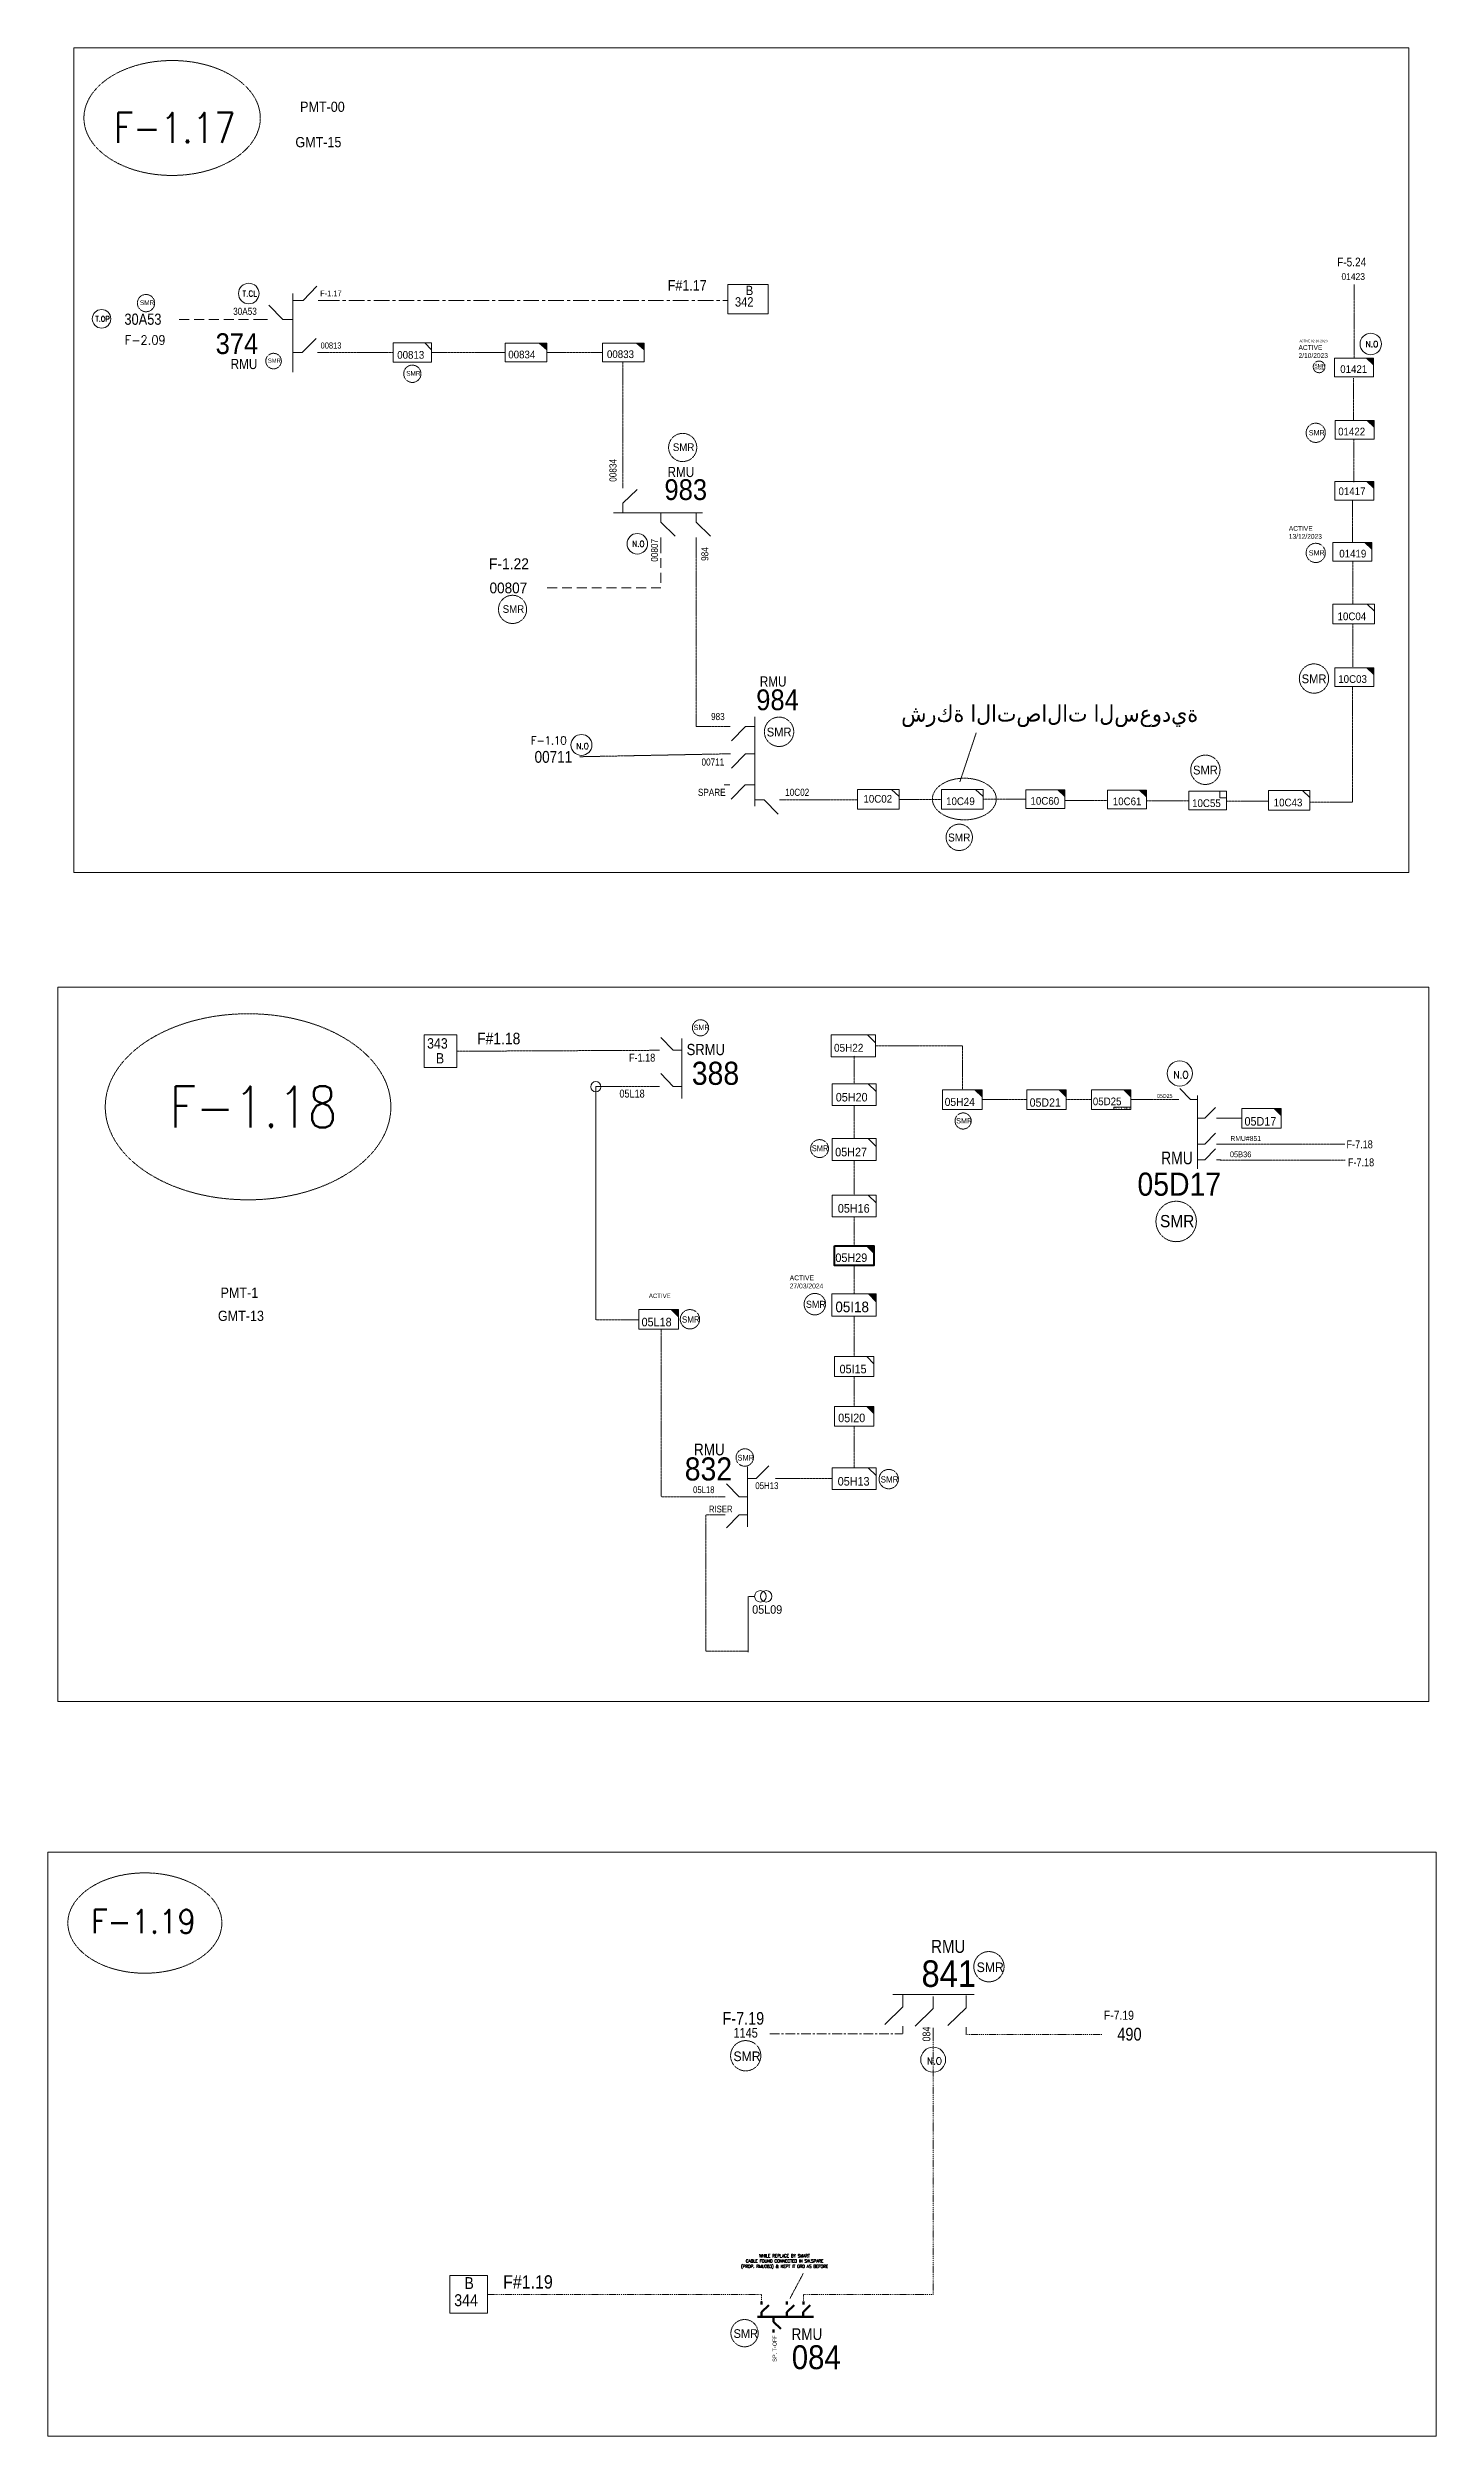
# Model space of a CAD drawing. Header units: metres. Extents: x 65984 to 144644, y -19036 to 23726.
# Drawn here: x 115254 to 116457, y 2915 to 4983 of the extents above; entities that cross this region are included whole.
import ezdxf
from ezdxf.enums import TextEntityAlignment as Align

# ---------------------------------------------------------------- set-up
doc = ezdxf.new("R2010")
doc.units = ezdxf.units.M
doc.header["$MEASUREMENT"] = 0
for name, pattern in [('( Center )', [2, 1.25, -0.25, 0.25, -0.25]), ('DGN Style 3', [0.013877, 0, -0.013877]), ('DGN Style 4', [1.6, 0.8, -0.4, 0, -0.4]), ('HIDDEN2', [2381.25, 1587.5, -793.75])]:
    doc.linetypes.add(name, pattern=pattern)
doc.layers.get('0').update_dxf_attribs({"color": 95, "lineweight": 40})
for name, color, linetype, lineweight in [('CONTRACTOR NAME', 95, 'Continuous', 40), ('d_eos', 111, 'Continuous', 40), ('d_eos no', 121, 'Continuous', 40), ('d_oh branch', 94, 'Continuous', 40), ('d_switch', 95, 'Continuous', 40), ('d_tf no', 6, 'Continuous', 40), ('d_tf_200', 1, 'Continuous', 40), ('d_ug cable', 95, 'Continuous', 40), ('d_ug main line', 95, 'Continuous', 40), ('FDR  1  05', 172, 'Continuous', 40), ('FDR  1  16', 234, 'Continuous', 40), ('fedr no', 95, 'Continuous', 40), ('GRID STATION 01', 7, 'Continuous', 40), ('Level 37', 7, 'Continuous', 0), ('O H MAIN FEEDER', 4, 'Continuous', 100), ('SW N O', 114, 'Continuous', 30)]:
    doc.layers.add(name, color=color, linetype=linetype, lineweight=lineweight)
doc.styles.add('NASKHF', font='naskhf.shx', dxfattribs={"height": 8})
doc.styles.add('Style-Arabic Transparent', font='arial.ttf')
doc.styles.add('Style-Arial', font='arial.ttf')
doc.styles.add('Style-ENGINEERING', font='ENGINEERING.shx')
doc.styles.add('Style-msdefault', font='msdefault.shx')
doc.styles.add('Style-STANDARD', font='STANDARD.shx')

# ---------------------------------------------------------------- blocks, each defined once
blk = doc.blocks.new('TF_8')
at = {"color": 0, "linetype": 'ByBlock', "lineweight": -2}
blk.add_line((6.3, 4.95), (9.9, 1.35), dxfattribs=at)
blk.add_3dface([(-10.1, 4.95), (9.9, 4.95), (9.9, -5.05), (-10.1, -5.05)], dxfattribs=at)
blk = doc.blocks.new('exist.us-1000kva')
at = {"color": 0, "linetype": 'ByBlock', "lineweight": -2, "flags": 128}
blk.add_lwpolyline([(40, 12.9), (32.8, 20), (40, 20)], close=True, dxfattribs=at)
at = {"color": 0, "linetype": 'ByBlock', "lineweight": -2, "extrusion": (0, 0, -1)}
blk.add_solid([(-40, 12.9), (-32.8, 20), (-40, 20)], dxfattribs=at)
at = {"color": 0, "linetype": 'ByBlock', "lineweight": -2, "xscale": 2, "yscale": 2}
blk.add_blockref('TF_8', (20.2, 10.1), dxfattribs=at)
blk = doc.blocks.new('TFU_86')
at = {"layer": 'd_tf_200', "color": 180, "linetype": 'Continuous', "lineweight": 13}
blk.add_line((0, 10), (0, 0), dxfattribs=at)
at = {"layer": 'd_tf_200', "color": 180, "linetype": 'Continuous', "lineweight": 13, "extrusion": (0, 0, -1)}
for centre in [(0, 30), (0, 20)]:
    blk.add_circle(centre, 10, dxfattribs=at)
blk = doc.blocks.new('TF3')
at = {"color": 0, "linetype": 'ByBlock', "lineweight": -2}
for p, q in [((11.3, 9), (18.3, 9)), ((18.3, 9), (18.3, 2))]:
    blk.add_line(p, q, dxfattribs=at)
at = {"color": 0, "linetype": 'ByBlock', "lineweight": -2, "flags": 128}
blk.add_lwpolyline([(18.3, 2), (11.3, 2), (11.3, 9)], dxfattribs=at)
at = {"color": 0, "linetype": 'ByBlock', "lineweight": -2}
blk.add_3dface([(-21.7, 9), (18.3, 9), (18.3, -11), (-21.7, -11)], dxfattribs=at)
blk = doc.blocks.new('*U1248')
at = {"layer": 'CONTRACTOR NAME', "color": 140, "lineweight": 13, "ltscale": 0.498271, "flags": 128}
for points in [[(1.7, -0.5), (-3.7, -0.5), (-3.7, 0.5), (1.7, 0.5)], [(3.7, -0.5), (1.7, -0.5), (1.7, 0.5), (3.7, 0.5)]]:
    blk.add_lwpolyline(points, close=True, dxfattribs=at)
at = {"layer": 'CONTRACTOR NAME', "color": 140, "lineweight": 13, "style": 'Style-msdefault', "width": 0.945946}
for s, height, p in [('2017.08.15', 0.683, (-3.5, 0.3)), ('KIC', 0.572, (2.1, 0.3))]:
    blk.add_text(s, height=height, dxfattribs=at).set_placement(p, align=Align.TOP_LEFT)
blk = doc.blocks.new('*U1280')
at = {"layer": 'SW N O', "color": 1, "lineweight": 13}
blk.add_circle((0, 0), 16.8, dxfattribs=at)
at = {"layer": 'SW N O', "color": 1, "lineweight": 13, "style": 'Style-STANDARD'}
blk.add_text('T.CL', height=9.6, dxfattribs=at).set_placement((1.7, -0.2), align=Align.MIDDLE_CENTER)
blk = doc.blocks.new('*U3382')
at = {"layer": 'SW N O', "color": 3, "lineweight": 13}
blk.add_circle((0, 0), 16.8, dxfattribs=at)
at = {"layer": 'SW N O', "color": 3, "lineweight": 13, "insert": (1.7, -1.8), "char_height": 9.6, "attachment_point": 5, "line_spacing_factor": 0.6, "style": 'Style-STANDARD'}
blk.add_mtext('N.O', dxfattribs=at)
blk = doc.blocks.new('*U4065')
at = {"layer": 'd_eos', "color": 2, "linetype": 'Continuous', "lineweight": 211, "ltscale": 0.574484}
for p, q in [((0, -15.6), (0, 15.6)), ((0, 13.3), (2.7, 13.3)), ((2.7, 13.3), (6.6, 9.3)), ((7, 13.3), (8.6, 13.3)), ((-7, 6.6), (-8.6, 6.6)), ((-2.7, 6.6), (-6.6, 2.5)), ((0, 6.6), (-2.7, 6.6)), ((0, -0.7), (2.7, -0.7)), ((0, -9.8), (2.7, -9.8)), ((2.7, -0.7), (6.6, -4.8)), ((2.7, -9.8), (6.6, -13.8)), ((7, -0.7), (8.6, -0.7)), ((7, -10), (8.6, -10))]:
    blk.add_line(p, q, dxfattribs=at)
blk = doc.blocks.new('*U4089')
at = {"layer": 'SW N O', "color": 3, "lineweight": 13, "ltscale": 0.426762}
blk.add_circle((0, 0), 16.8, dxfattribs=at)
at = {"layer": 'SW N O', "color": 3, "lineweight": 13, "style": 'Style-STANDARD'}
blk.add_text('N.O', height=9.6, dxfattribs=at).set_placement((1.7, -0.2), align=Align.MIDDLE_CENTER)
blk = doc.blocks.new('*U1266')
at = {"layer": 'SW N O', "color": 3, "lineweight": 13}
blk.add_circle((0, 0), 16.8, dxfattribs=at)
at = {"layer": 'SW N O', "color": 3, "lineweight": 13, "style": 'Style-STANDARD'}
blk.add_text('N.O', height=9.6, dxfattribs=at).set_placement((1.7, -0.2), align=Align.MIDDLE_CENTER)
blk = doc.blocks.new('*U4165')
at = {"layer": 'SW N O', "color": 3, "lineweight": 13}
blk.add_circle((0, 0), 16.8, dxfattribs=at)
at = {"layer": 'SW N O', "color": 3, "lineweight": 13, "style": 'Style-STANDARD'}
blk.add_text('T.OP', height=9.6, dxfattribs=at).set_placement((1.7, -0.2), align=Align.MIDDLE_CENTER)

msp = doc.modelspace()

# ---------------------------------------------------------------- linework, layer by layer
at = {"layer": 'd_eos', "color": 2, "linetype": 'Continuous', "lineweight": 13, "ltscale": 1.126034}
for p, q in [((115458, 4747.5), (115446, 4759.8)), ((115466.8, 4770), (115466.8, 4701.8)), ((115467.4, 4763.8), (115475.6, 4763.8)), ((115475.6, 4763.8), (115487.6, 4776.2)), ((115488.8, 4763.8), (115493.7, 4763.8)), ((115444.8, 4747.5), (115439.8, 4747.5)), ((115466.2, 4747.5), (115458, 4747.5)), ((115466.8, 4718.7), (115475, 4718.7)), ((115475, 4718.7), (115487, 4731)), ((115488.1, 4718.7), (115493.1, 4718.7)), ((115752.7, 4601.4), (115752.7, 4606.4)), ((115752.7, 4588.3), (115765.1, 4600.3)), ((115821.7, 4580.1), (115744.5, 4580.1)), ((115752.7, 4580.1), (115752.7, 4588.3)), ((115785.7, 4580.1), (115785.7, 4571.9)), ((115785.7, 4571.9), (115798.1, 4559.9)), ((115816.3, 4580.1), (115816.3, 4571.9)), ((115816.3, 4571.9), (115828.6, 4559.9)), ((115785.7, 4558.7), (115785.7, 4553.8)), ((115816.3, 4558.7), (115816.3, 4553.8)), ((115845.6, 4395), (115840.7, 4395)), ((115858.8, 4395), (115846.8, 4382.7)), ((115867, 4395), (115858.8, 4395)), ((115867, 4326.1), (115867, 4403.3)), ((115845.8, 4371.2), (115840.8, 4371.2)), ((115858.9, 4371.2), (115846.9, 4358.8)), ((115867.1, 4371.2), (115858.9, 4371.2)), ((115845.4, 4344.4), (115840.4, 4344.4)), ((115858.5, 4344.4), (115846.5, 4332.1)), ((115866.7, 4344.4), (115858.5, 4344.4)), ((115867, 4331.5), (115875.2, 4331.5)), ((115888.3, 4331.5), (115893.3, 4331.5))]:
    msp.add_line(p, q, dxfattribs=at)
at = {"layer": 'd_eos', "color": 7, "linetype": 'Continuous', "lineweight": 13, "ltscale": 1.126034}
msp.add_line((115875.2, 4331.5), (115887.2, 4319.1), dxfattribs=at)
at = {"layer": 'd_eos', "color": 2, "linetype": 'Continuous', "lineweight": 13, "ltscale": 1.09932}
for p, q in [((115796.4, 4114.6), (115785.5, 4125.8)), ((115803.8, 4124.8), (115803.8, 4073)), ((115784.5, 4114.6), (115779.9, 4114.6)), ((115803.8, 4114.6), (115796.4, 4114.6)), ((115784.5, 4083.3), (115779.9, 4083.3)), ((115796.4, 4083.3), (115785.5, 4094.5)), ((115803.8, 4083.3), (115796.4, 4083.3))]:
    msp.add_line(p, q, dxfattribs=at)
at = {"layer": 'd_eos', "color": 2, "linetype": 'Continuous', "lineweight": 13, "ltscale": 1.028353}
for p, q in [((116244.3, 4071.9), (116235.1, 4081.4)), ((116250.6, 4075.5), (116250.6, 4012.1)), ((116234.3, 4071.9), (116230.5, 4071.9)), ((116250.6, 4071.9), (116244.3, 4071.9)), ((116250.6, 4055.7), (116256.8, 4055.7)), ((116256.8, 4055.7), (116266, 4065.1)), ((116266.9, 4055.7), (116270.7, 4055.7)), ((116250.6, 4033.4), (116256.8, 4033.4)), ((116256.8, 4033.4), (116266, 4042.8)), ((116266.9, 4033.4), (116270.7, 4033.4)), ((116250.6, 4019.9), (116256.8, 4019.9)), ((116256.8, 4019.9), (116266, 4029.3)), ((116266.9, 4019.9), (116270.7, 4019.9))]:
    msp.add_line(p, q, dxfattribs=at)
at = {"layer": 'd_eos', "color": 7, "linetype": 'Continuous', "lineweight": 13, "ltscale": 1.09932}
for p, q in [((115860.7, 3702.1), (115860.7, 3753.9)), ((115860.7, 3743.7), (115868.2, 3743.7)), ((115868.2, 3743.7), (115879.1, 3754.9)), ((115841.3, 3728), (115836.8, 3728)), ((115853.3, 3728), (115842.4, 3739.3)), ((115860.7, 3728), (115853.3, 3728)), ((115841.3, 3712.4), (115836.8, 3712.4)), ((115853.3, 3712.4), (115842.4, 3701.2)), ((115860.7, 3712.4), (115853.3, 3712.4))]:
    msp.add_line(p, q, dxfattribs=at)
at = {"layer": 'd_eos', "color": 2, "linetype": 'Continuous', "lineweight": 13, "ltscale": 1.438821}
for p, q in [((116056.9, 3296.9), (115986.5, 3296.9)), ((115995.3, 3296.9), (115995.3, 3286.4)), ((116021.6, 3295.4), (116021.6, 3284.9)), ((116050, 3296.1), (116050, 3285.6)), ((115995.3, 3286.4), (115979.5, 3271.1)), ((115995.3, 3269.7), (115995.3, 3263.3)), ((116021.6, 3284.9), (116005.8, 3269.6)), ((116021.6, 3268.1), (116021.6, 3261.8)), ((116050, 3285.6), (116034.2, 3270.3)), ((116050, 3268.8), (116050, 3262.5))]:
    msp.add_line(p, q, dxfattribs=at)
at = {"layer": 'd_oh branch', "color": 180, "linetype": 'Continuous', "lineweight": 13}
msp.add_line((115861.2, 3641.8), (115861.2, 3593.4), dxfattribs=at)
at = {"layer": 'd_ug cable', "color": 21, "linetype": 'HIDDEN2', "lineweight": 13, "ltscale": 0.0054}
msp.add_line((115368.4, 4747.3), (115439.5, 4747.3), dxfattribs=at)
at = {"layer": 'd_ug cable', "color": 74, "linetype": 'DGN Style 3', "lineweight": 13}
msp.add_line((115686.8, 4718.9), (115735, 4718.9), dxfattribs=at)
at = {"layer": 'd_ug cable', "color": 180, "linetype": 'DGN Style 3', "lineweight": 13}
for p, q in [((115779.9, 4114.6), (115608.8, 4113.8)), ((115779.9, 4083.3), (115729.3, 4083.3)), ((115953, 4038.2), (115953, 4066.7)), ((116136.9, 4071.9), (116158.6, 4071.9))]:
    msp.add_line(p, q, dxfattribs=at)
at = {"layer": 'd_ug cable', "color": 194, "linetype": 'DGN Style 3', "lineweight": 13}
for p, q in [((115953, 4085.7), (115953, 4109.8)), ((115953, 3945.4), (115953, 3970.3)), ((115953, 3903.7), (115953, 3928.3)), ((115953, 3849.4), (115953, 3884.5)), ((115953, 3806.3), (115953, 3832.3)), ((115953, 3789.2), (115953, 3753.2))]:
    msp.add_line(p, q, dxfattribs=at)
at = {"layer": 'd_ug cable', "color": 1, "linetype": 'DGN Style 3', "lineweight": 13}
for p, q in [((116270.7, 4055.7), (116288.8, 4055.7)), ((116270.7, 4033.4), (116378, 4033.4))]:
    msp.add_line(p, q, dxfattribs=at)
at = {"layer": 'd_ug cable', "color": 74, "linetype": 'DGN Style 3', "lineweight": 13, "flags": 128}
for points in [[(116386.2, 4713.9), (116386.2, 4777.7)], [(115490.6, 4718.7), (115553.6, 4718.7)], [(115587, 4718.8), (115650.9, 4718.8)], [(115752.7, 4710.8), (115752.7, 4606.4)], [(116385.7, 4660), (116385.7, 4696.8)], [(116385.9, 4606.6), (116385.9, 4643.4)], [(116384.7, 4554.2), (116384.7, 4591)], [(116385, 4501.1), (116385, 4537.9)], [(116385, 4446.7), (116385, 4483.4)], [(116384.9, 4329.6), (116384.9, 4429.5)], [(115750.5, 4369.5), (115842.5, 4371.3)], [(115893.3, 4331.5), (115955.9, 4331.5), (115955.9, 4331.5)], [(115992, 4331.7), (116028.7, 4331.7)], [(116065, 4332.2), (116101.7, 4332.2)], [(116135.6, 4330.8), (116172.4, 4330.8)], [(116206.3, 4330.5), (116243.1, 4330.5)], [(116275.4, 4330.3), (116312.2, 4330.3)], [(116348.1, 4329.6), (116384.8, 4329.6)]]:
    msp.add_lwpolyline(points, dxfattribs=at)
at = {"layer": 'd_ug cable', "color": 1, "linetype": 'HIDDEN2', "lineweight": 13, "ltscale": 0.0054}
msp.add_lwpolyline([(115785.7, 4553.7), (115785.7, 4515.1), (115684.1, 4515.1)], dxfattribs=at)
at = {"layer": 'd_ug cable', "color": 94, "linetype": 'DGN Style 3', "lineweight": 13, "flags": 128}
msp.add_lwpolyline([(115816.3, 4553.8), (115816.3, 4395), (115840.7, 4395)], dxfattribs=at)
at = {"layer": 'd_ug cable', "color": 6, "linetype": 'DGN Style 3', "lineweight": 13, "flags": 128}
msp.add_lwpolyline([(116058.8, 4389.6), (116044.6, 4347)], dxfattribs=at)
at = {"layer": 'd_ug cable', "color": 5, "linetype": 'DGN Style 3', "lineweight": 0, "flags": 128}
msp.add_lwpolyline([(115715.1, 4368.8), (115842.5, 4371.3)], dxfattribs=at)
at = {"layer": 'd_ug cable', "color": 180, "linetype": 'DGN Style 3', "lineweight": 13, "flags": 128}
for points in [[(116046.8, 4080.5), (116046.8, 4118.4), (115971.6, 4118.4)], [(116063.9, 4071.9), (116102.7, 4071.9)], [(116230.5, 4071.9), (116192.8, 4071.9)], [(115953, 3989.3), (115953, 4019.2)], [(115729.3, 3881.3), (115766.6, 3881.3)], [(115836.8, 3728), (115786, 3728), (115786, 3873)], [(115884.6, 3743.7), (115934, 3743.7)], [(115861.2, 3594.2), (115824.5, 3594.2), (115824.5, 3712.4), (115836.8, 3712.4)]]:
    msp.add_lwpolyline(points, dxfattribs=at)
at = {"layer": 'd_ug cable', "color": 1, "linetype": 'DGN Style 3', "lineweight": 13, "flags": 128}
msp.add_lwpolyline([(116378.5, 4019.4), (116270.1, 4019.4)], dxfattribs=at)
at = {"layer": 'd_ug cable', "color": 2, "linetype": 'DGN Style 3', "lineweight": 13, "flags": 128}
msp.add_lwpolyline([(115897.5, 3033.9), (115909, 3055.6)], dxfattribs=at)
at = {"layer": 'd_ug cable', "color": 2, "linetype": 'DGN Style 3', "lineweight": 13}
for centre, radius in [((115339.6, 4761.6), 7.49), ((115450.1, 4711.4), 6.74), ((115570.3, 4700.4), 7.49), ((116355.8, 4706.4), 5.07), ((116352.9, 4649.3), 8.32), ((115804.5, 4636.6), 12.2), ((116352.9, 4545.3), 8.32), ((115657.1, 4496.4), 12.2), ((116351.4, 4436.5), 12.7), ((115888, 4390.4), 12.7), ((116257.3, 4357.5), 12.7), ((116044.1, 4299), 11.4), ((115819.9, 4134.1), 6.98), ((116047.4, 4053.4), 6.98), ((115923.1, 4029.5), 7.76), ((116232, 3966.4), 17.5), ((115810.8, 3881.7), 8.38), ((115919, 3894.8), 9.31), ((115858.3, 3762), 7.54), ((115983, 3743.3), 8.38), ((116069.8, 3321.1), 13.1), ((115859.1, 3244), 13.1), ((115858.1, 3003.8), 11.8)]:
    msp.add_circle(centre, radius, dxfattribs=at)
at = {"layer": 'd_ug main line', "color": 60, "linetype": 'DGN Style 4', "lineweight": 13}
for p, q in [((115635.5, 3037.4), (115872.7, 3037.4)), ((115909.1, 3037.4), (116021.6, 3037.4))]:
    msp.add_line(p, q, dxfattribs=at)
at = {"layer": 'd_ug main line', "color": 60, "linetype": '( Center )', "lineweight": 13, "ltscale": 6.762, "flags": 128}
msp.add_lwpolyline([(115880, 3263.1), (115994.9, 3263.1)], dxfattribs=at)
at = {"layer": 'd_ug main line', "color": 60, "linetype": 'DGN Style 4', "lineweight": 13, "flags": 128}
for points in [[(116021.6, 3037.4), (116021.6, 3265)], [(116167.5, 3262.4), (116049.7, 3262.4)], [(115872.7, 3030.8), (115872.7, 3037.4)], [(115909.1, 3030.5), (115909.1, 3037.4)]]:
    msp.add_lwpolyline(points, dxfattribs=at)
at = {"layer": 'FDR  1  16', "color": 74, "linetype": '( Center )', "lineweight": 13, "ltscale": 10.8, "flags": 128}
msp.add_lwpolyline([(115493.7, 4763.8), (115843.4, 4763.8), (115843.4, 4763.8)], dxfattribs=at)
at = {"layer": 'fedr no', "color": 82, "linetype": 'DGN Style 3', "lineweight": 13, "true_color": 0x1dc70e}
for centre, major_axis in [((115362.2, 4921.9), (76.4, 0)), ((115428, 4065.7), (123.7, 0)), ((115338.6, 3358.9), (66.7, 0))]:
    msp.add_ellipse(centre, major_axis=major_axis, ratio=0.651175, dxfattribs=at)
at = {"layer": 'fedr no', "color": 6, "linetype": 'DGN Style 3', "lineweight": 13}
msp.add_ellipse((116048.5, 4332.2), major_axis=(27.7, 0), ratio=0.651175, dxfattribs=at)
at = {"layer": 'GRID STATION 01', "color": 74, "lineweight": 13, "ltscale": 0.379284, "flags": 128}
msp.add_lwpolyline([(115878.5, 4752.3), (115843.7, 4752.3), (115843.7, 4777.8), (115878.5, 4777.8)], close=True, dxfattribs=at)
at = {"layer": 'GRID STATION 01', "color": 180, "lineweight": 13, "ltscale": 0.379284, "flags": 128}
msp.add_lwpolyline([(115580.5, 4128), (115580.5, 4099.6), (115608.8, 4099.6), (115608.8, 4128)], close=True, dxfattribs=at)
at = {"layer": 'GRID STATION 01', "color": 60, "lineweight": 13, "ltscale": 0.379284, "flags": 128}
msp.add_lwpolyline([(115602.9, 3021.1), (115602.9, 3053.7), (115635.5, 3053.7), (115635.5, 3021.1)], close=True, dxfattribs=at)
at = {"layer": 'O H MAIN FEEDER', "color": 180, "lineweight": 13, "ltscale": 0.976611}
msp.add_line((115729.3, 3881.3), (115729.3, 4083.3), dxfattribs=at)
at = {"layer": 'O H MAIN FEEDER', "color": 140, "linetype": 'Continuous', "lineweight": 13, "flags": 128}
for points in [[(115277, 4982.7), (116433.7, 4982.7), (116433.7, 4268.7), (115277, 4268.7)], [(115263.3, 4169.3), (116450.9, 4169.3), (116450.9, 3550.8), (115263.3, 3550.8)], [(115254.5, 3420.3), (116457.3, 3420.3), (116457.3, 2914.5), (115254.5, 2914.5)]]:
    msp.add_lwpolyline(points, close=True, dxfattribs=at)
at = {"layer": 'O H MAIN FEEDER', "color": 180, "lineweight": 13, "ltscale": 0.976611}
msp.add_circle((115729.3, 4083.1), 4.41, dxfattribs=at)

# ---------------------------------------------------------------- block references
at = {"layer": 'CONTRACTOR NAME', "color": 140, "lineweight": 13, "ltscale": 0.498271, "xscale": 2, "yscale": 2, "zscale": 2}
msp.add_blockref('*U1248', (116185.4, 4064.4), dxfattribs=at)
at = {"layer": 'd_eos', "color": 2, "linetype": 'Continuous', "lineweight": 211, "ltscale": 0.574484, "xscale": 1.5552, "yscale": 1.5552, "zscale": 1.5552, "rotation": 89.99999999999999}
msp.add_blockref('*U4065', (115893.5, 3017.8), dxfattribs=at)
at = {"layer": 'd_tf_200', "color": 180, "linetype": 'Continuous', "lineweight": 13, "extrusion": (0, 0, -1), "xscale": 0.5, "yscale": 0.5, "zscale": 0.5, "rotation": 89.99999999999987}
msp.add_blockref('TFU_86', (-115861.8, 3641.8), dxfattribs=at)
at = {"layer": 'FDR  1  05', "color": 2, "linetype": 'Continuous', "lineweight": 13, "rotation": 359.9999999999999}
for name, p, xscale, yscale, zscale in [('TF_8', (115570.5, 4718.8), 1.668366822088849, 1.668366822088849, 0.7681720799818282), ('exist.us-1000kva', (116369.2, 4697.8), 0.846, 0.81, 0.7681720799818282), ('exist.us-1000kva', (116369.6, 4643.8), 0.846, 0.81, 0.7681720799818282), ('exist.us-1000kva', (116367.7, 4538.2), 0.846, 0.81, 0.7681720799818282), ('exist.us-1000kva', (116369.5, 4429.5), 0.846, 0.81, 0.7681720799818282), ('TF3', (116260.7, 4331.7), 0.8117123762511541, 0.8117123762511541, 0.2341388499784609), ('exist.us-1000kva', (116029.7, 4063.4), 0.8535245333131425, 0.8535245333131425, 0.8535245333131425), ('TF_8', (115953.2, 4028.8), 1.9, 1.9, 0.8535245333131425), ('exist.us-1000kva', (115766.6, 3873), 0.8535245333131425, 0.8535245333131425, 0.8535245333131425), ('exist.us-1000kva', (115933.8, 3884.5), 0.9614494969558696, 0.9614494969558696, 0.8535245333131425), ('TF_8', (115953.2, 3743.8), 1.9, 1.9, 0.8535245333131425)]:
    msp.add_blockref(name, p, dxfattribs=dict(at, xscale=xscale, yscale=yscale, zscale=zscale))
at = {"layer": 'FDR  1  05', "color": 74, "linetype": 'Continuous', "lineweight": 13, "zscale": 0.7681720799818282}
for name, p, xscale, yscale in [('exist.us-1000kva', (115650.8, 4710.8), 0.9, 0.81), ('exist.us-1000kva', (115735, 4710.8), 0.9, 0.81), ('TF_8', (116386, 4492.5), 1.8, 1.71), ('TF_8', (115974.1, 4332.1), 1.8, 1.71), ('TF_8', (116330.1, 4331.1), 1.8, 1.71)]:
    msp.add_blockref(name, p, dxfattribs=dict(at, xscale=xscale, yscale=yscale))
at = {"layer": 'FDR  1  05', "color": 74, "linetype": 'Continuous', "lineweight": 13, "xscale": 0.846, "yscale": 0.81, "zscale": 0.7681720799818282, "rotation": 359.9999999999999}
for p in [(116369.4, 4591), (116101.7, 4323.9), (116172.4, 4323.7)]:
    msp.add_blockref('exist.us-1000kva', p, dxfattribs=at)
at = {"layer": 'FDR  1  05', "color": 2, "linetype": 'Continuous', "lineweight": 13, "xscale": 1.8, "yscale": 1.71, "zscale": 0.7681720799818282}
msp.add_blockref('TF_8', (116046.9, 4332.1), dxfattribs=at)
at = {"layer": 'FDR  1  05', "color": 180, "linetype": 'Continuous', "lineweight": 13, "zscale": 0.8535245333131425, "rotation": 359.9999999999999}
for name, p, xscale, yscale in [('TF_8', (115952.6, 4118.5), 1.914994684415427, 1.914994684415427), ('TF_8', (115953.2, 4076.3), 1.9, 1.9), ('exist.us-1000kva', (116102.7, 4063.4), 0.8535245333131425, 0.8535245333131425), ('exist.us-1000kva', (116158.6, 4063.4), 0.8535245333131425, 0.8535245333131425), ('TF_8', (115953.2, 3979.9), 1.9, 1.9), ('TF_8', (115953.2, 3840.9), 1.707049066626285, 1.707049066626285), ('exist.us-1000kva', (115935.9, 3789.2), 0.8535245333131425, 0.8535245333131425)]:
    msp.add_blockref(name, p, dxfattribs=dict(at, xscale=xscale, yscale=yscale))
at = {"layer": 'FDR  1  05', "color": 1, "linetype": 'Continuous', "lineweight": 13, "xscale": 0.8535245333131425, "yscale": 0.8535245333131425, "zscale": 0.8535245333131425, "rotation": 359.9999999999999}
msp.add_blockref('exist.us-1000kva', (116288.8, 4047.1), dxfattribs=at)
at = {"layer": 'FDR  1  05', "color": 180, "linetype": 'Continuous', "lineweight": 40, "xscale": 0.8535245333131425, "yscale": 0.8535245333131425, "zscale": 0.8535245333131425, "rotation": 359.9999999999999}
msp.add_blockref('exist.us-1000kva', (115935.9, 3928.3), dxfattribs=at)
at = {"layer": 'SW N O', "color": 1, "lineweight": 13, "xscale": 0.5311250343759859, "yscale": 0.5311250343759859, "zscale": 0.5311250343759859}
msp.add_blockref('*U1280', (115428.6, 4769.9), dxfattribs=at)
at = {"layer": 'SW N O', "color": 3, "lineweight": 13}
for name, p, xscale, yscale, zscale in [('*U4165', (115301.1, 4748), 0.4780125309383873, 0.4780125309383873, 0.4780125309383873), ('*U4089', (116400.6, 4726.2), 0.5527991279015385, 0.5527991279015385, 0.5527991279015385), ('*U1266', (115765.2, 4553.2), 0.5311250343759859, 0.5311250343759859, 0.5311250343759859), ('*U3382', (115716.8, 4379), 0.538644495880152, 0.538644495880152, 0.538644495880152), ('*U3382', (116235.1, 4094.6), 0.6503844392378032, 0.6503844392378032, 0.6503844392378032)]:
    msp.add_blockref(name, p, dxfattribs=dict(at, xscale=xscale, yscale=yscale, zscale=zscale))
at = {"layer": 'SW N O', "color": 3, "lineweight": 13, "xscale": 0.6430657249792145, "yscale": 0.6430657249792145, "zscale": 0.6430657249792145, "rotation": 359.9999999999999}
msp.add_blockref('*U3382', (116021.5, 3240.6), dxfattribs=at)

# ---------------------------------------------------------------- texts
at = {"layer": 'd_eos no', "color": 7, "linetype": 'Continuous', "lineweight": 13, "style": 'Style-Arial', "width": 0.88}
for s, p in [('PMT-00', (115473.1, 4936)), ('GMT-15', (115469, 4905.4)), ('PMT-1', (115404.2, 3909.1)), ('GMT-13', (115401.9, 3889.1))]:
    msp.add_text(s, height=8.84, dxfattribs=at).set_placement(p, align=Align.TOP_LEFT)
at = {"layer": 'd_eos no', "color": 2, "linetype": 'Continuous', "lineweight": 13}
for s, height, style, width, p in [('374', 18, 'Style-Arial', 0.88, (115399.9, 4735.5)), ('983', 18, 'Style-Arial', 0.88, (115788.7, 4609.1)), ('RMU', 11, 'Style-msdefault', 0.818182, (116219, 4026.9)), ('832', 20, 'Style-Arial', 0.88, (115806.3, 3762.1)), ('841', 23, 'Style-Arial', 0.88, (116011.4, 3326.6))]:
    msp.add_text(s, height=height, dxfattribs=dict(at, style=style, width=width)).set_placement(p, align=Align.TOP_LEFT)
at = {"layer": 'd_eos no', "color": 121, "linetype": 'Continuous', "lineweight": 13, "style": 'Style-Arial', "width": 0.88}
msp.add_text('984', height=18, dxfattribs=at).set_placement((115868.2, 4427.1), align=Align.TOP_LEFT)
at = {"layer": 'd_eos no', "color": 2, "linetype": 'Continuous', "lineweight": 13, "style": 'Style-Arial', "width": 0.88}
msp.add_text('388', height=20, dxfattribs=at).set_placement((115812.4, 4084.7))
at = {"layer": 'd_eos no', "color": 2, "linetype": 'Continuous', "lineweight": 13, "ltscale": 0.9, "style": 'Style-Arial', "width": 0.88}
msp.add_text('084', height=20.7, dxfattribs=at).set_placement((115899, 2993.3), align=Align.TOP_LEFT)
at = {"layer": 'd_eos no', "color": 2, "linetype": 'Continuous', "lineweight": 13, "insert": (116198.5, 4008.7), "char_height": 20, "attachment_point": 1, "style": 'NASKHF'}
msp.add_mtext('\\fArial|b0|i0|c178178|p39;\\H1x;\\W0.88;05D17\\P', dxfattribs=at)
at = {"layer": 'd_switch', "color": 55, "linetype": 'Continuous', "lineweight": 30, "style": 'Style-msdefault', "width": 0.857143}
msp.add_text('F-5.24', height=7.64, dxfattribs=at).set_placement((116371.4, 4801), align=Align.TOP_LEFT)
at = {"layer": 'd_switch', "color": 7, "linetype": 'Continuous', "lineweight": 13, "style": 'Style-ENGINEERING', "width": 0.857143}
for s, p in [('30A53', (115415.1, 4757.6)), ('SPARE', (115817.7, 4341.1)), ('10C02', (115893.3, 4341.1))]:
    msp.add_text(s, height=6.17, dxfattribs=at).set_placement(p, align=Align.TOP_LEFT)
at = {"layer": 'd_switch', "color": 7, "linetype": 'Continuous', "lineweight": 13, "ltscale": 0.861909, "style": 'Style-ENGINEERING', "width": 0.857143}
msp.add_text('F-1.17', height=4.9, dxfattribs=at).set_placement((115490.5, 4772.5), align=Align.TOP_LEFT)
at = {"layer": 'd_switch', "color": 121, "linetype": 'Continuous', "lineweight": 13, "ltscale": 1.377863, "style": 'Style-ENGINEERING', "width": 0.857143}
msp.add_text('30A53', height=9.67, dxfattribs=at).set_placement((115320.9, 4752.5), align=Align.TOP_LEFT)
at = {"layer": 'd_switch', "color": 7, "linetype": 'Continuous', "lineweight": 13, "ltscale": 0.897199, "style": 'Style-ENGINEERING', "width": 0.857143}
msp.add_text('00813', height=5.22, rotation=0.0004, dxfattribs=at).set_placement((115508.9, 4727.5), align=Align.TOP_RIGHT)
at = {"layer": 'd_switch', "color": 7, "linetype": 'Continuous', "lineweight": 13, "style": 'Style-ENGINEERING', "width": 0.857143}
for s, p in [('00834', (115741, 4606.9)), ('00807', (115777, 4537.7)), ('984', (115820.6, 4538.4))]:
    msp.add_text(s, height=6.17, rotation=90, dxfattribs=at).set_placement(p, align=Align.TOP_LEFT)
at = {"layer": 'd_switch', "color": 7, "linetype": 'Continuous', "lineweight": 13, "width": 0.857143}
for s, height, style, p in [('983', 6.17, 'Style-ENGINEERING', (115840.9, 4406.7)), ('00711', 6.17, 'Style-ENGINEERING', (115840.5, 4367.3)), ('490', 11.06, 'Style-msdefault', (116202.1, 3268.2))]:
    msp.add_text(s, height=height, dxfattribs=dict(at, style=style)).set_placement(p, align=Align.TOP_RIGHT)
at = {"layer": 'd_switch', "color": 7, "linetype": 'Continuous', "lineweight": 13, "ltscale": 1.438275, "style": 'Style-ENGINEERING', "width": 0.857143}
msp.add_text('00711', height=10.23, dxfattribs=at).set_placement((115708.8, 4373.8), align=Align.TOP_RIGHT)
at = {"layer": 'd_switch', "color": 7, "linetype": 'Continuous', "lineweight": 13, "style": 'Style-ENGINEERING', "width": 0.857143}
for s, p in [('F-1.18', (115758, 4104.8)), ('05L18', (115749.7, 4073.7))]:
    msp.add_text(s, height=6.86, dxfattribs=at).set_placement(p)
at = {"layer": 'd_switch', "color": 7, "linetype": 'Continuous', "lineweight": 13, "ltscale": 0.74334, "style": 'Style-ENGINEERING', "width": 0.857143}
msp.add_text('RMU#851', height=4.29, dxfattribs=at).set_placement((116279, 4040.4), align=Align.TOP_LEFT)
at = {"layer": 'd_switch', "color": 55, "linetype": 'Continuous', "lineweight": 13, "width": 0.857143}
for s, height, style, p in [('F-7.18', 6.86, 'Style-ENGINEERING', (116379.6, 4036.6)), ('F-7.18', 6.86, 'Style-ENGINEERING', (116380.8, 4021)), ('F-7.19', 10.9, 'Style-msdefault', (115839, 3281.8))]:
    msp.add_text(s, height=height, dxfattribs=dict(at, style=style)).set_placement(p, align=Align.TOP_LEFT)
at = {"layer": 'd_switch', "color": 7, "linetype": 'Continuous', "lineweight": 13, "ltscale": 0.813449, "style": 'Style-ENGINEERING', "width": 0.857143}
msp.add_text('05B36', height=4.94, dxfattribs=at).set_placement((116278.5, 4027), align=Align.TOP_LEFT)
at = {"layer": 'd_switch', "color": 111, "linetype": 'Continuous', "lineweight": 13, "style": 'Style-ENGINEERING', "width": 0.857143}
for s, height, p in [('05L18', 5.82, (115813.5, 3737)), ('05H13', 5.94, (115867.4, 3740.6)), ('RISER', 5.86, (115827.2, 3720.3))]:
    msp.add_text(s, height=height, dxfattribs=at).set_placement(p, align=Align.TOP_LEFT)
at = {"layer": 'd_switch', "color": 2, "linetype": 'Continuous', "lineweight": 13, "style": 'Style-msdefault', "width": 0.857143}
msp.add_text('1145', height=8.26, dxfattribs=at).set_placement((115848.5, 3268), align=Align.TOP_LEFT)
at = {"layer": 'd_switch', "color": 7, "linetype": 'Continuous', "lineweight": 13, "style": 'Style-msdefault', "width": 0.857143}
msp.add_text('084', height=6.72, rotation=90, dxfattribs=at).set_placement((116012.3, 3269.2), align=Align.TOP_RIGHT)
at = {"layer": 'd_switch', "color": 55, "linetype": 'Continuous', "lineweight": 30, "style": 'Style-ENGINEERING', "width": 0.857143}
msp.add_text('F-7.19', height=7.89, dxfattribs=at).set_placement((116169.3, 3275.1))
at = {"layer": 'd_switch', "color": 2, "linetype": 'Continuous', "lineweight": 13, "style": 'Style-msdefault', "width": 0.857143}
msp.add_text('SP. T-OFF', height=3.46, rotation=90, dxfattribs=at).set_placement((115882.4, 2979), align=Align.TOP_LEFT)
at = {"layer": 'd_switch', "color": 7, "linetype": 'Continuous', "lineweight": 13, "ltscale": 0.655741, "insert": (116228.8, 4076.7), "char_height": 3.318, "attachment_point": 3, "rotation": 0.0075, "style": 'NASKHF'}
msp.add_mtext('\\FENGINEERING;\\H1x;\\W0.857143;05D25\\P', dxfattribs=at)
at = {"layer": 'd_tf no', "color": 7, "linetype": 'Continuous', "lineweight": 40, "style": 'Style-msdefault', "width": 0.945946}
msp.add_text('01423', height=5.8, dxfattribs=at).set_placement((116375.2, 4787.5), align=Align.TOP_LEFT)
at = {"layer": 'd_tf no', "color": 1, "linetype": 'Continuous', "lineweight": 40, "style": 'Style-msdefault', "width": 0.945946}
for height, p in [(4.06, (115334.3, 4764)), (3.65, (115445.2, 4713.6)), (4.06, (115565, 4702.8)), (3.28, (116351.6, 4709)), (6.62, (115796, 4640.2)), (4.51, (116346.9, 4651.6)), (4.51, (116346.9, 4547.6)), (6.62, (115648.6, 4500)), (7.65, (116340.7, 4440.1)), (7.65, (115877.3, 4394)), (7.65, (116246.6, 4361.1)), (6.89, (116034.4, 4302.3)), (4.57, (115813.9, 4136.7)), (4.57, (116041.4, 4055.9)), (5.08, (115916.4, 4032.3)), (10.58, (116218, 3972)), (6.1, (115911.3, 3897.7)), (5.49, (115803.8, 3884.3)), (4.94, (115852, 3764.3)), (5.49, (115976, 3745.8)), (8.36, (116059.2, 3324.8)), (8.36, (115848.5, 3247.7)), (7.53, (115848.6, 3007.2))]:
    msp.add_text('SMR', height=height, dxfattribs=at).set_placement(p, align=Align.TOP_LEFT)
at = {"layer": 'd_tf no', "color": 2, "linetype": 'Continuous', "lineweight": 13, "width": 0.945946}
for s, height, style, p in [('00813', 6.66, 'Style-msdefault', (115557.2, 4720.1)), ('01422', 6.66, 'Style-msdefault', (116372.3, 4653.7)), ('00807', 9.27, 'Style-msdefault', (115637.2, 4519.6)), ('10C03', 6.66, 'Style-msdefault', (116372.4, 4439.4)), ('شركة الاتصالات السعودية', 14.374, 'Style-Arabic Transparent', (115993.8, 4413.6)), ('10C49', 6.66, 'Style-msdefault', (116032.7, 4333.6)), ('10C55', 6.66, 'Style-msdefault', (116245.8, 4331.9)), ('05H24', 7, 'Style-msdefault', (116031.5, 4073.4)), ('05H27', 7.4, 'Style-msdefault', (115936.6, 4030.2)), ('05I18', 9.18, 'Style-msdefault', (115936.8, 3897)), ('05H13', 7.4, 'Style-msdefault', (115938.8, 3745.1))]:
    msp.add_text(s, height=height, dxfattribs=dict(at, style=style)).set_placement(p, align=Align.TOP_LEFT)
at = {"layer": 'd_tf no', "color": 74, "linetype": 'Continuous', "lineweight": 13, "style": 'Style-msdefault', "width": 0.945946}
for s, p in [('00834', (115653.4, 4720.4)), ('01417', (116372.6, 4602)), ('10C04', (116371.8, 4493.7)), ('10C02', (115961.1, 4335.7)), ('10C60', (116105.8, 4333.9)), ('10C61', (116177.1, 4333.5)), ('10C43', (116316.5, 4332.5))]:
    msp.add_text(s, height=6.66, dxfattribs=at).set_placement(p, align=Align.TOP_LEFT)
msp.add_text('00833', height=6.66, dxfattribs=at).set_placement((115738.9, 4714))
at = {"layer": 'd_tf no', "color": 121, "linetype": 'Continuous', "lineweight": 13, "style": 'Style-msdefault', "width": 0.945946}
for s, p in [('01421', (116374.1, 4707.8)), ('01419', (116373.3, 4548))]:
    msp.add_text(s, height=6.66, dxfattribs=at).set_placement(p, align=Align.TOP_LEFT)
at = {"layer": 'd_tf no', "color": 55, "linetype": 'Continuous', "lineweight": 13, "style": 'Style-msdefault', "width": 0.945946}
msp.add_text('F-1.22', height=9.47, dxfattribs=at).set_placement((115636.7, 4540.6), align=Align.TOP_LEFT)
at = {"layer": 'd_tf no', "color": 180, "linetype": 'Continuous', "lineweight": 13, "style": 'Style-msdefault', "width": 0.945946}
for s, height, p in [('05H22', 6.82, (115935.6, 4120.2)), ('05H20', 7.4, (115937.1, 4077.7)), ('05D21', 7.23, (116105.1, 4073)), ('05D25', 6.66, (116159.8, 4073.7)), ('05H16', 7.4, (115938.9, 3981.4)), ('05I15', 7.4, (115940.4, 3842.3)), ('05I20', 7.4, (115939.2, 3800)), ('05L09', 7.4, (115864.7, 3634.1))]:
    msp.add_text(s, height=height, dxfattribs=at).set_placement(p, align=Align.TOP_LEFT)
at = {"layer": 'd_tf no', "color": 1, "linetype": 'Continuous', "lineweight": 13, "style": 'Style-msdefault', "width": 0.945946}
msp.add_text('05D17', height=7.4, dxfattribs=at).set_placement((116291.2, 4056.8), align=Align.TOP_LEFT)
at = {"layer": 'd_tf no', "color": 180, "linetype": 'Continuous', "lineweight": 40, "style": 'Style-msdefault', "width": 0.945946}
msp.add_text('05H29', height=7.4, dxfattribs=at).set_placement((115936.8, 3938.7), align=Align.TOP_LEFT)
at = {"layer": 'd_tf no', "color": 2, "linetype": 'Continuous', "lineweight": 13, "style": 'Style-msdefault', "width": 0.945946}
msp.add_text('05L18', height=7.4, dxfattribs=at).set_placement((115768.9, 3875.6))
at = {"layer": 'd_tf no', "color": 121, "linetype": 'Continuous', "lineweight": 13, "char_height": 4.165, "attachment_point": 1, "style": 'NASKHF'}
for s, insert in [('\\Fmsdefault;\\H1x;\\W0.945946;ACTIVE\\P2/10/2023', (116338, 4725.2)), ('\\Fmsdefault;\\H1x;\\W0.945946;ACTIVE\\P13/12/2023', (116329.6, 4568.6))]:
    msp.add_mtext(s, dxfattribs=dict(at, insert=insert))
at = {"layer": 'd_tf no', "color": 7, "linetype": 'Continuous', "lineweight": 40, "true_color": 0xffffff, "insert": (116338.8, 4729.8), "char_height": 2.024, "width": 112.605, "attachment_point": 1, "style": 'NASKHF'}
msp.add_mtext('\\fCalibri|b0|i0|c178178|p39;ACTIVE 02.10.2023\\P', dxfattribs=at)
at = {"layer": 'd_tf no', "color": 7, "linetype": 'Continuous', "lineweight": 13, "true_color": 0xffffff, "insert": (116350.8, 4705.4), "char_height": 1.33, "width": 73.983, "attachment_point": 1, "style": 'NASKHF'}
msp.add_mtext('\\fCalibri|b0|i0|c178178|p39;20.09.2023\\P', dxfattribs=at)
at = {"layer": 'd_tf no', "color": 121, "linetype": 'Continuous', "lineweight": 40, "attachment_point": 1, "style": 'NASKHF'}
for s, insert, char_height in [('\\Fmsdefault;\\H1x;\\W0.945946;ACTIVE\\P27/03/2024', (115897.2, 3919.7), 4.237), ('\\Fmsdefault;\\H1x;\\W0.945946;ACTIVE\\P', (115775.2, 3903.9), 3.813)]:
    msp.add_mtext(s, dxfattribs=dict(at, insert=insert, char_height=char_height))
at = {"layer": 'fedr no', "color": 6, "linetype": 'Continuous', "lineweight": 13, "style": 'Style-STANDARD', "width": 0.909091}
for s, height, p in [('F-1.17', 26.02, (115364.5, 4913.5)), ('F-1.18', 35.89, (115432.6, 4065.6))]:
    msp.add_text(s, height=height, dxfattribs=at).set_placement(p, align=Align.MIDDLE_CENTER)
at = {"layer": 'fedr no', "color": 2, "linetype": 'Continuous', "lineweight": 40, "attachment_point": 5, "style": 'Style-STANDARD'}
for s, insert, char_height in [('F-2.09', (115338.9, 4729.6), 7.93), ('F-1.10', (115688.5, 4382.9), 6.95)]:
    msp.add_mtext(s, dxfattribs=dict(at, insert=insert, char_height=char_height))
at = {"layer": 'fedr no', "color": 6, "linetype": 'Continuous', "lineweight": 13, "insert": (115337.4, 3360.3), "char_height": 20.4, "attachment_point": 5, "style": 'Style-STANDARD'}
msp.add_mtext('F-1.19', dxfattribs=at)
at = {"layer": 'fedr no', "color": 2, "linetype": 'Continuous', "lineweight": 40, "insert": (115892.8, 3065.8), "char_height": 2.725, "width": 132.015, "attachment_point": 5, "style": 'Style-STANDARD'}
msp.add_mtext('WHILE REPLACE BY SMART \\PCABLE FOUND CONNECTED IN SW.SPARE\\P(PROP. RMU083) & KEPT IT GRD AS BEFORE', dxfattribs=at)
at = {"layer": 'GRID STATION 01', "color": 74, "linetype": 'Continuous', "lineweight": 13, "style": 'Style-msdefault'}
for s, height, width, p in [('F#1.17', 9, 0.9, (115791.6, 4781.5)), ('342', 8.1, 0.888889, (115849.8, 4766.7)), ('B', 8.1, 0.888889, (115859.2, 4776.6))]:
    msp.add_text(s, height=height, dxfattribs=dict(at, width=width)).set_placement(p, align=Align.TOP_LEFT)
at = {"layer": 'GRID STATION 01', "color": 180, "linetype": 'Continuous', "lineweight": 13, "style": 'Style-msdefault', "width": 0.888889}
for s, p in [('343', (115583.1, 4116.1)), ('B', (115590.7, 4103.2))]:
    msp.add_text(s, height=9, rotation=360, dxfattribs=at).set_placement(p)
at = {"layer": 'GRID STATION 01', "color": 7, "linetype": 'Continuous', "lineweight": 13, "style": 'Style-msdefault', "width": 0.9}
msp.add_text('F#1.18', height=10, rotation=360, dxfattribs=at).set_placement((115626.4, 4119.8))
at = {"layer": 'GRID STATION 01', "color": 60, "linetype": 'Continuous', "lineweight": 13, "style": 'Style-msdefault'}
for s, height, width, p in [('B', 10.3, 0.888889, (115615.4, 3052.3)), ('F#1.19', 11.5, 0.9, (115648.9, 3053.9)), ('344', 10.35, 0.888889, (115606.6, 3037.5))]:
    msp.add_text(s, height=height, dxfattribs=dict(at, width=width)).set_placement(p, align=Align.TOP_LEFT)
at = {"layer": 'Level 37', "color": 2, "linetype": 'Continuous', "lineweight": 13, "style": 'Style-msdefault', "width": 0.86}
for height, p in [(8.82, (115436, 4713.3)), (8.82, (115814.5, 4619.8)), (11.27, (116049.3, 3344.3))]:
    msp.add_text('RMU', height=height, rotation=0.0004, dxfattribs=at).set_placement(p, align=Align.TOP_RIGHT)
at = {"layer": 'Level 37', "color": 121, "linetype": 'Continuous', "lineweight": 13, "style": 'Style-msdefault', "width": 0.86}
msp.add_text('RMU', height=8.82, rotation=0.0004, dxfattribs=at).set_placement((115894.4, 4438.4), align=Align.TOP_RIGHT)
at = {"layer": 'Level 37', "color": 2, "linetype": 'Continuous', "lineweight": 13, "style": 'Style-msdefault', "width": 0.86}
msp.add_text('SRMU', height=9.8, rotation=359.9996, dxfattribs=at).set_placement((115841.1, 4110.4), align=Align.RIGHT)
at = {"layer": 'Level 37', "color": 2, "linetype": 'Continuous', "lineweight": 13, "ltscale": 0.9, "style": 'Style-msdefault', "width": 0.86}
for p in [(115840.9, 3774), (115925.4, 3008)]:
    msp.add_text('RMU', height=10.14, rotation=0.0004, dxfattribs=at).set_placement(p, align=Align.TOP_RIGHT)

doc.saveas('drawing.dxf')
